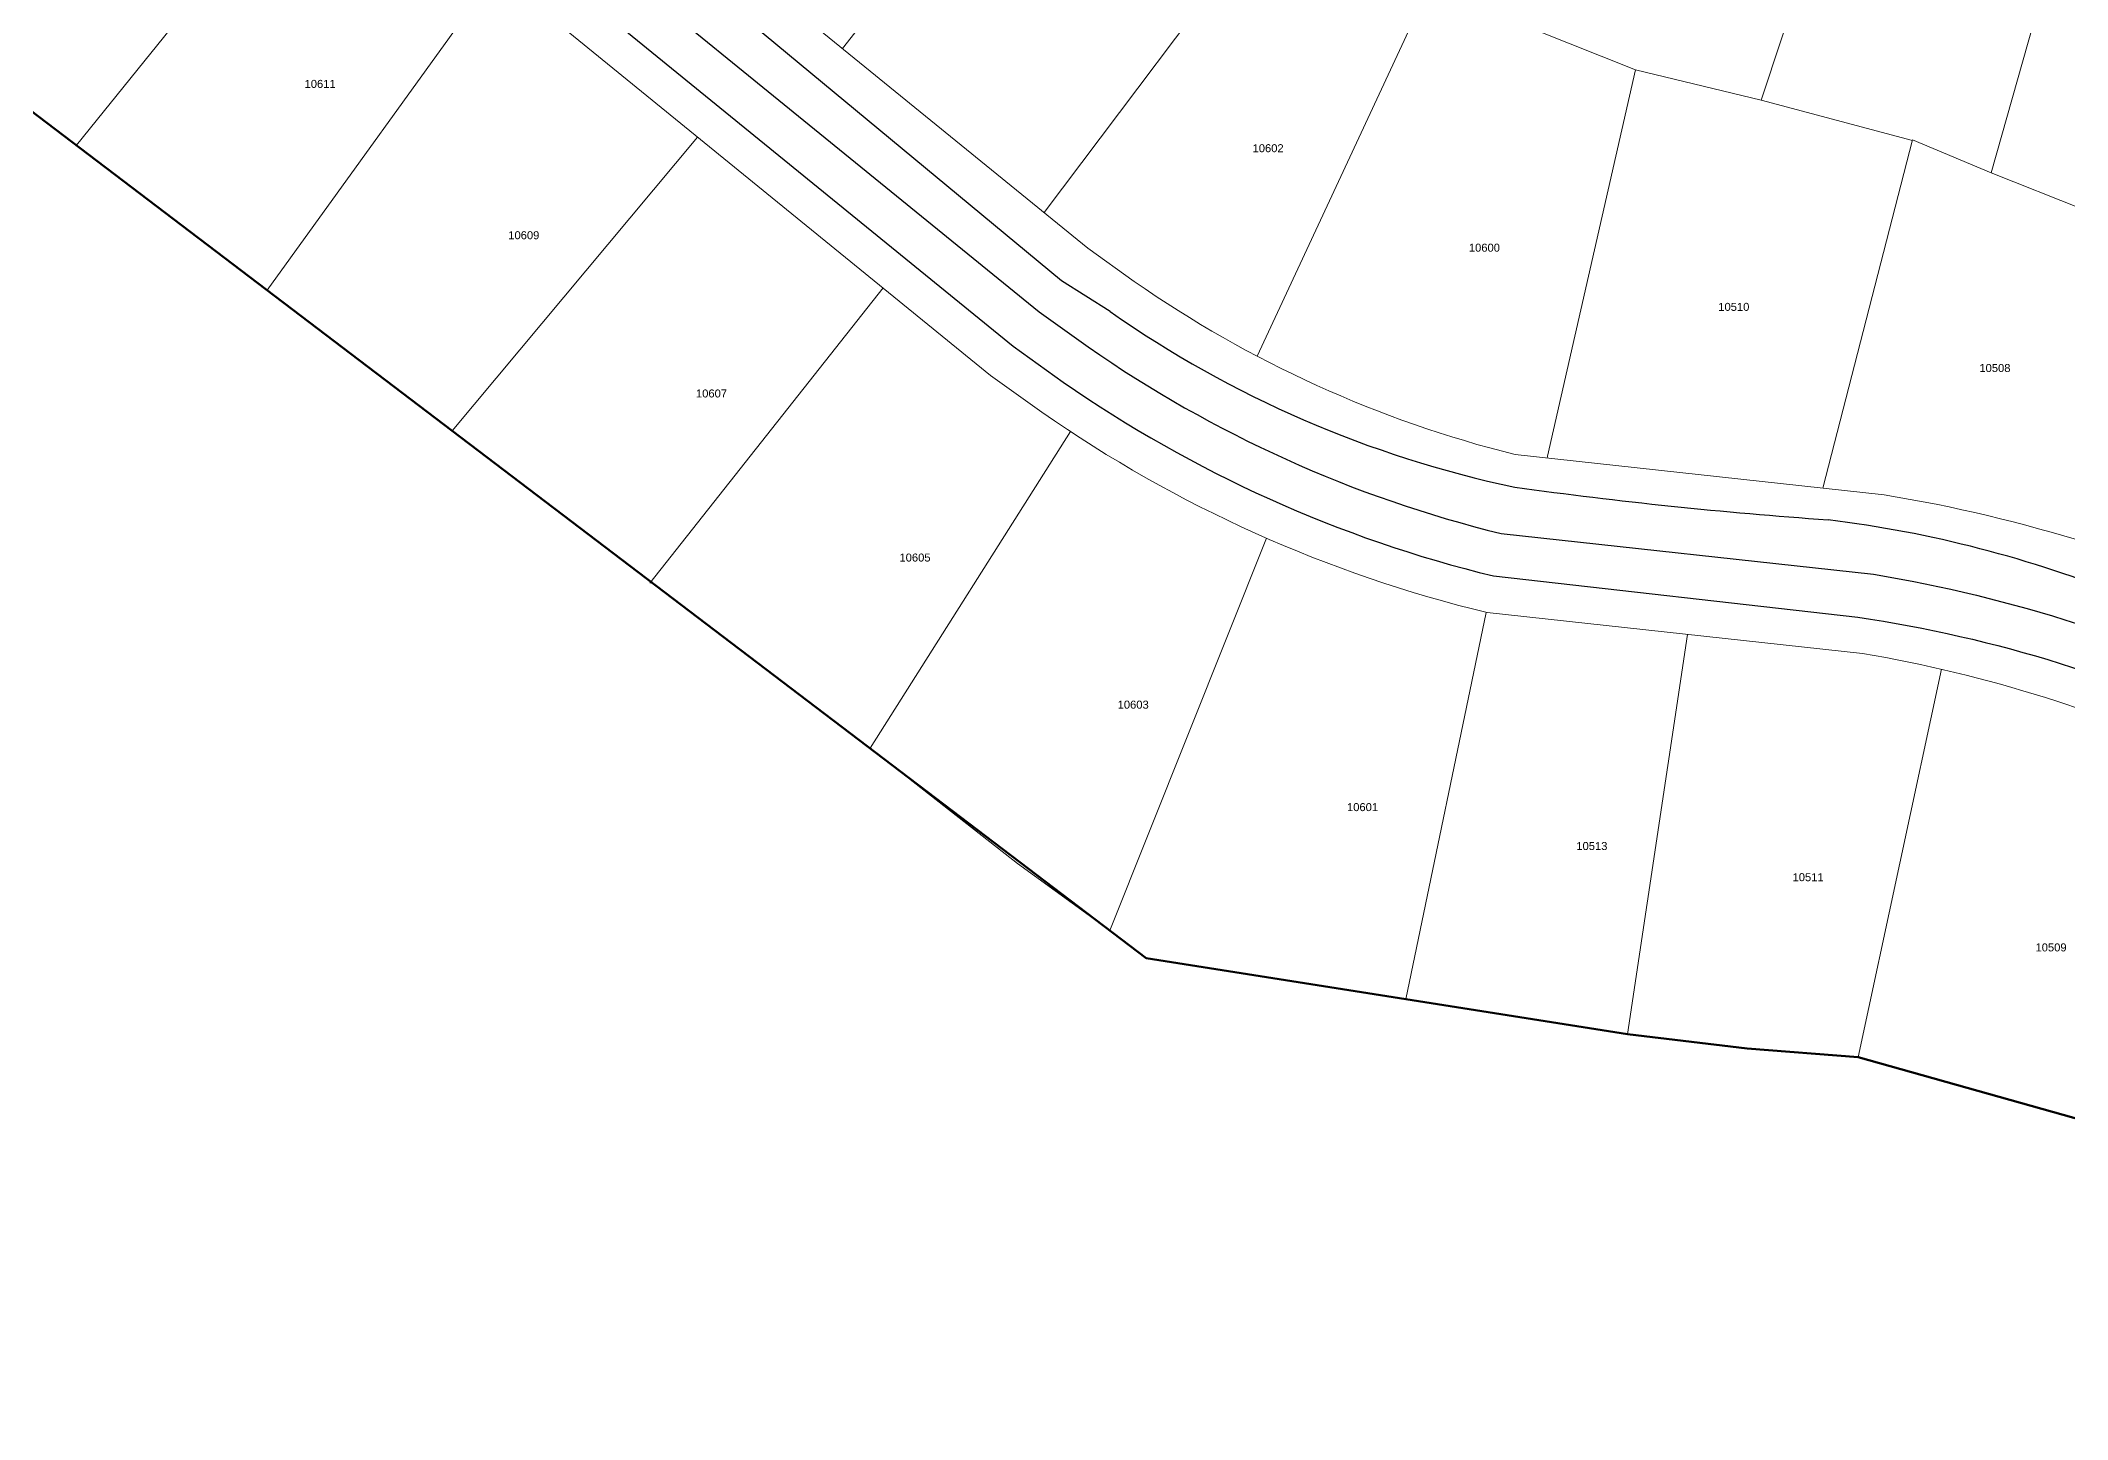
# Model space of a CAD drawing. Header units: inches. Extents: x 0 to 3095142, y 0 to 10137491.
# Drawn here: x 3091910 to 3092543, y 10136195 to 10136626 of the extents above; entities that cross this region are included whole.
import ezdxf
from ezdxf.enums import TextEntityAlignment as Align
from ezdxf.lldxf.tags import DXFTag

# ---------------------------------------------------------------- set-up
doc = ezdxf.new("R2010")
doc.units = ezdxf.units.IN
doc.header["$MEASUREMENT"] = 0
for name, color, linetype, lineweight in [('Addresses', 7, 'Continuous', 0), ('Parcels', 253, 'Continuous', 0), ('Project Boundary', 4, 'Continuous', 50), ('Right of Way (ROW)', 7, 'SOC_ROW', 0)]:
    doc.layers.add(name, color=color, linetype=linetype, lineweight=lineweight)
doc.layers.add('Centerline', color=250, linetype='CENTERu')
doc.layers.add('E_EOP', color=7, linetype='EOP_LINE')
doc.styles.add('LINETYPES', font='arial.ttf', dxfattribs={"oblique": 10, "height": 1})
doc.styles.add('SOC_LT_S', font='romans.shx')
doc.styles.get("Standard").update_dxf_attribs({"font": 'arial.ttf'})
doc.linetypes.add('CENTERu', pattern='A,1,-1.8,["C",LINETYPES,S=0.7,R=180,X=0.35,Y=0.175],0,["L",LINETYPES,S=0.7,R=180,X=0.1,Y=0.525],-1.8,10', length=14.6)
tags = doc.linetypes.add('EOP_LINE', pattern='A,3,-0.2,["EOP",Standard,S=0.1,R=0,X=-0.1,Y=-0.05],-0.25', length=3.45).pattern_tags.tags
tags[6] = DXFTag(74, 10)
tags = doc.linetypes.add('SOC_ROW', pattern='A,0.399525,-0.04311,["R/W",SOC_LT_S,S=0.049541,R=0,X=0,Y=-0.024771],-0.205888', length=0.648523).pattern_tags.tags
tags[6] = DXFTag(74, 10)

msp = doc.modelspace()

# ---------------------------------------------------------------- linework, layer by layer
at = {"layer": 'Centerline', "ltscale": 5}
msp.add_lwpolyline([(3091713.25, 10136935.14), (3091728.74, 10136914.05), (3091767.41, 10136866.29, 0.040402), (3091769.19, 10136864.42), (3091799.54, 10136837.33, 0.053933), (3091906.05, 10136775.92, -0.048769), (3092020.45, 10136704.93), (3092221.54, 10136541.35), (3092236.8, 10136530.41, 0.092095), (3092365.85, 10136472.1), (3092482.16, 10136459.43, -0.073048), (3092606.74, 10136419.3)], format="xyb", dxfattribs=at)
at = {"layer": 'E_EOP', "ltscale": 30}
for p, q in [((3092228.47, 10136551), (3092034.48, 10136711.78)), ((3092243.65, 10136541.48), (3092228.47, 10136551))]:
    msp.add_line(p, q, dxfattribs=at)
msp.add_lwpolyline([(3091790.54, 10136827.45, 0.055578), (3091900.38, 10136763.75, -0.048587), (3092012.14, 10136694.39), (3092213.38, 10136530.68), (3092229.05, 10136519.44, 0.092701), (3092363.49, 10136458.85), (3092477.26, 10136445.96, -0.079604), (3092600.75, 10136407.29)], format="xyb", dxfattribs=at)
for centre, radius, start, end in [((3092441.49, 10136824.24), 345.11, 235.0206, 258.06432), ((3092570.24, 10137933.33), 1460.51, 262.1246, 265.98823), ((3092422.48, 10136108.44), 370.77, 68.02966, 82.93875)]:
    msp.add_arc(centre, radius, start, end, dxfattribs=at)
at = {"layer": 'Parcels', "ltscale": 5}
msp.add_line((3092380.38, 10136496.27), (3092380.24, 10136495.68), dxfattribs=at)
at = {"layer": 'Parcels'}
for p, q in [((3092361.22, 10136447.5), (3092336.03, 10136326.7)), ((3092248.93, 10136343.93), (3092248.93, 10136343.93))]:
    msp.add_line(p, q, dxfattribs=at)
for points in [[(3092223.03, 10136572.37), (3092293.4, 10136665.82), (3092277.27, 10136675.86), (3092227.56, 10136703.71), (3092166.29, 10136752.73), (3092227.52, 10136829.8)], [(3092286.61, 10136782.8), (3092225.42, 10136706.81), (3092160.08, 10136623.58)], [(3092346.85, 10136748.41), (3092299.15, 10136661.86), (3092332.44, 10136641.57), (3092340.42, 10136636.59), (3092289.63, 10136527.52)], [(3092380.38, 10136496.27), (3092380.38, 10136496.27), (3092407.84, 10136616.89), (3092376.22, 10136629.51), (3092407.49, 10136723.84)], [(3092479.79, 10136706.15), (3092447.12, 10136607.43)], [(3091998.71, 10136690.02), (3091920.75, 10136593.37)], [(3092548.53, 10136689.34), (3092518.94, 10136584.74), (3092576.6, 10136561.83)], [(3091980.32, 10136548.12), (3092051.86, 10136647.3)], [(3092407.84, 10136616.89), (3092447.12, 10136607.43), (3092494.37, 10136594.91)], [(3092038.15, 10136504.2), (3092114.8, 10136595.96)], [(3092466.37, 10136486.3), (3092494.41, 10136595.07), (3092518.95, 10136584.75)], [(3092172.73, 10136548.83), (3092099.89, 10136456.65)], [(3092231.33, 10136503.93), (3092168.7, 10136405.03), (3092214.72, 10136369.03), (3092243.58, 10136348.15), (3092292.55, 10136470.66)], [(3092424.11, 10136440.61), (3092405.35, 10136315.73)], [(3092503.42, 10136429.73), (3092477.35, 10136308.58), (3092555.99, 10136286.65), (3092555.95, 10136286.48)], [(3092254.94, 10136339.52), (3092248.93, 10136343.93)], [(3092405.35, 10136315.73), (3092442.74, 10136311.28)], [(3092442.74, 10136311.28), (3092477.35, 10136308.58)]]:
    msp.add_lwpolyline(points, dxfattribs=at)
at = {"layer": 'Project Boundary', "ltscale": 5}
msp.add_lwpolyline([(3092879.84, 10136195.42), (3092477.35, 10136308.58), (3092442.74, 10136311.28), (3092405.35, 10136315.73), (3092254.94, 10136339.52), (3091858.48, 10136640.67), (3091721.73, 10136706.58), (3091668.33, 10136754.85), (3091615.71, 10136835.44), (3091566.53, 10136847.42), (3091418.15, 10136985.3)], dxfattribs=at)
at = {"layer": 'Right of Way (ROW)', "ltscale": 80}
msp.add_lwpolyline([(3091625.75, 10136851.1), (3091702.93, 10136899.24, -0.378692), (3091709.46, 10136898.14), (3091747.97, 10136850.56, 0.040402), (3091752.54, 10136845.77), (3091783.79, 10136817.87, 0.054225), (3091895.47, 10136753.26, -0.048433), (3092004.97, 10136685.3), (3092206.35, 10136521.48), (3092222.37, 10136509.99, 0.093233), (3092361.53, 10136447.42), (3092478.74, 10136434.65, -0.069331), (3092590.67, 10136399.31, -0.387762), (3092596.77, 10136384.32), (3092560.26, 10136285.27)], format="xyb", dxfattribs=at)
msp.add_lwpolyline([(3092610.77, 10136445.11, 0.069321), (3092485.57, 10136484.21), (3092370.23, 10136496.77, -0.090841), (3092251.23, 10136550.82), (3092236.73, 10136561.23), (3092043.31, 10136718.57, -0.395996), (3092041.84, 10136729.42), (3092152.4, 10136884.19, -0.444283), (3092164.2, 10136885.54), (3092235.03, 10136823.18, 0.100582), (3092401.62, 10136725.27), (3092560.64, 10136686.38, -0.073933), (3092700.63, 10136628.92, -0.414917), (3092703.4, 10136617.94), (3092664.79, 10136553.46), (3092656.03, 10136536.51), (3092621.63, 10136449.41, -0.433376)], format="xyb", close=True, dxfattribs=at)

# ---------------------------------------------------------------- texts
at = {"layer": 'Addresses'}
for s, p in [('10611', (3091996.85, 10136612.55)), ('10602', (3092293.04, 10136592.46)), ('10609', (3092060.5, 10136565.28)), ('10600', (3092360.62, 10136561.39)), ('10510', (3092438.55, 10136542.91)), ('10508', (3092520.13, 10136523.81)), ('10607', (3092119.14, 10136515.86)), ('10605', (3092182.72, 10136464.61)), ('10603', (3092250.89, 10136418.67)), ('10601', (3092322.55, 10136386.67)), ('10513', (3092394.2, 10136374.52)), ('10511', (3092461.75, 10136364.78)), ('10509', (3092537.66, 10136342.85))]:
    msp.add_text(s, height=2.5, dxfattribs=at).set_placement(p, align=Align.MIDDLE_CENTER)

doc.saveas('drawing.dxf')
